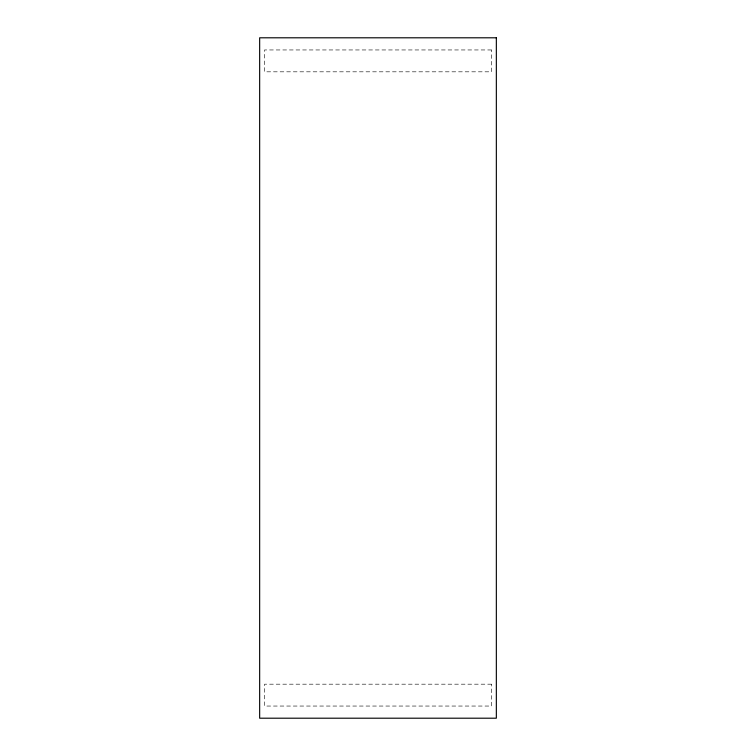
<?xml version="1.0" encoding="UTF-8"?>
<svg xmlns="http://www.w3.org/2000/svg" width="756" height="756" viewBox="0 0 756 756"><rect width="100%" height="100%" fill="white"/><g stroke="black" fill="none" stroke-linecap="round" stroke-linejoin="round"><path stroke-width="0.57" stroke-dasharray="3.78 2.83" d="M491.485 49.953L264.515 49.953L264.515 71.82L491.485 71.82L491.485 49.953M491.485 684.18L264.515 684.18L264.515 706.047L491.485 706.047L491.485 684.18"/><path stroke-width="1.13" d="M496.342 37.8L259.658 37.8L259.658 718.2L496.342 718.2L496.342 37.8"/></g></svg>
